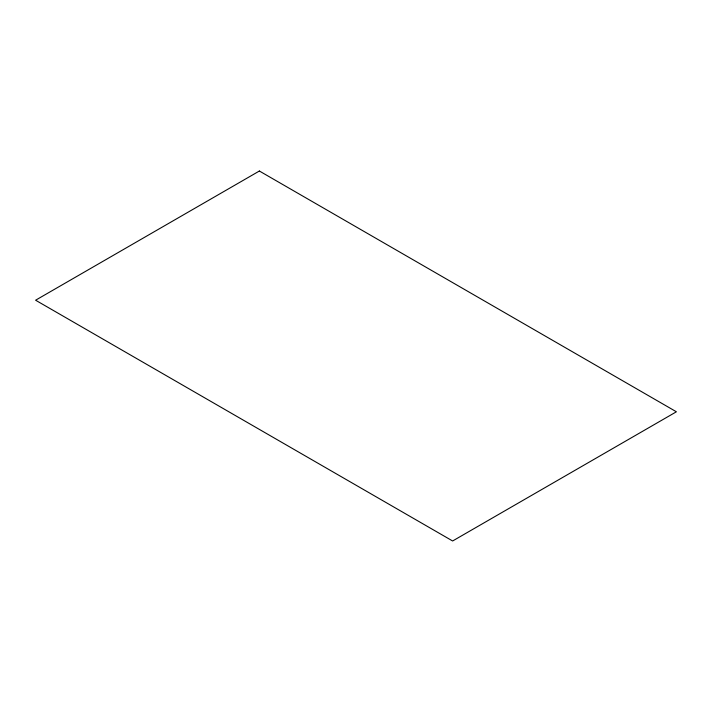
<?xml version="1.0" encoding="UTF-8"?>
<svg xmlns="http://www.w3.org/2000/svg" width="712" height="712" viewBox="0 0 712 712"><rect width="100%" height="100%" fill="white"/><g stroke="black" fill="none" stroke-linecap="round" stroke-linejoin="round"><path stroke-width="1.07" d="M259.373 171.022L35.6 300.215L452.627 540.978L676.4 411.785L259.373 171.022"/></g></svg>
